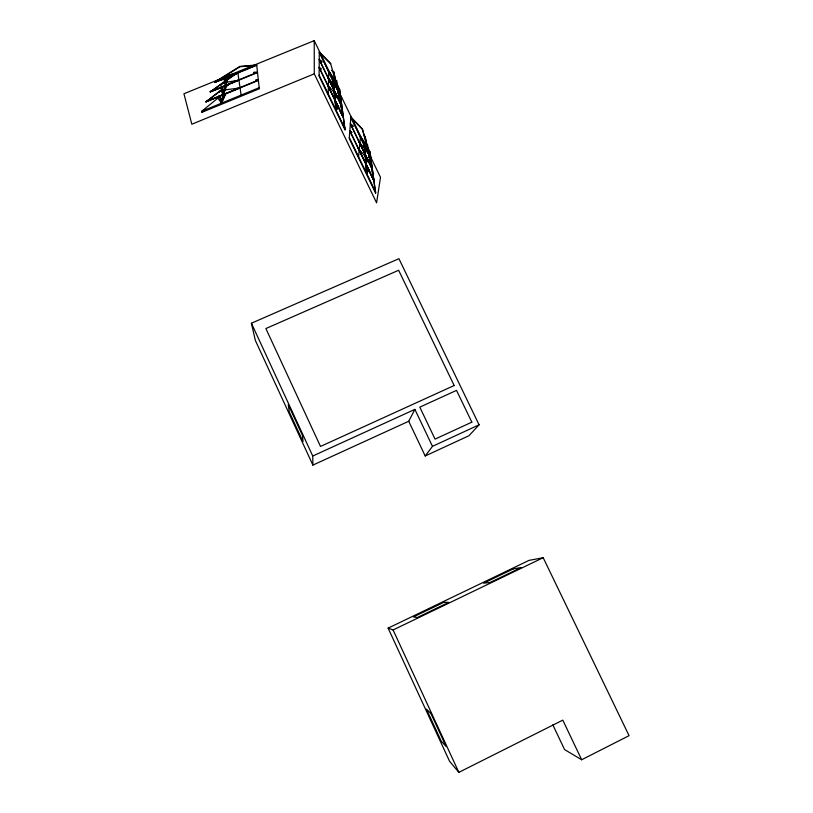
<?xml version="1.0" encoding="UTF-8"?>
<svg xmlns="http://www.w3.org/2000/svg" width="813" height="813" viewBox="0 0 813 813"><rect width="100%" height="100%" fill="white"/><g stroke="black" fill="none" stroke-linecap="round" stroke-linejoin="round"><path stroke-width="1.22" d="M319.285 51.951L338.238 91.402L330.678 63.678L319.285 51.951L319.113 76.209L345.047 129.867L339.57 89.196L336.897 83.678M335.688 82.743L338.238 91.402L327.812 69.898L335.027 79.806L335.688 82.743L333.696 89.206L333.777 83.505M328.208 93.912L328.767 71.859M330.678 63.678L319.285 52.306L338.238 91.402M333.747 71.91L340.617 103.84L333.747 71.91L331.928 70.335M334.753 79.196L336.684 81.005L334.743 79.532M339.57 89.196L345.047 129.867M367.801 147.387L369.976 151.858L375.596 193.047L349.265 138.586L350.85 117.052L362.364 128.942L370.078 157.061L366.795 145.283L359.488 135.232L364.183 145.049L365.027 153.891L365.423 146.706M321.115 69.166L319.174 67.682L342.883 116.686L319.174 67.347L321.125 68.831M333.676 89.166L334.519 83.312L333.696 89.206L334.133 83.058L333.676 89.166L333.025 80.639M335.312 95.131L334.946 99.938L336.785 95.771M358.563 156.696L360.454 137.224M364.183 145.049L370.078 157.061L362.364 128.942M226.37 77.682L224.571 78.993L225.577 85.263L226.37 77.682L228.179 77.52L237.874 72.997L241.115 95.111M366.246 160.395L365.86 163.809L368.259 159.419M367.496 144.511L373.899 180.771L349.844 130.73L351.816 132.224M375.596 193.047L369.976 151.858M338.716 106.097L336.216 110.477L337.07 103.82L327.466 84.826L334.854 93.21M334.651 98.83L336.186 110.416L336.653 106.818M372.059 168.748L368.756 153.748L358.889 141.574L372.059 168.748L365.027 136.34L372.059 168.748L350.342 123.932L353.096 126.32M220.984 85.304L223.138 82.875L238.931 80.162L224.622 86.015L223.494 94.349L221.288 86.432M335.159 100.721L336.186 110.416L337.07 103.82L342.883 116.686L339.783 98.81L337.314 96.005M367.415 148.139L365.047 153.931L365.85 148.474L365.027 153.891L364.783 146.137M365.708 156.919L358.238 148.423L365.474 162.509L366.663 173.443L367.222 170.008M369.448 157.194L366.927 157.874L365.88 163.86L364.864 153.616M366.927 157.874L365.86 163.809L365.464 155.141M217.894 98.129L221.471 103.17L223.057 94.877L220.973 90.456L240.059 87.906L205.974 101.869L221.868 89.4M219.063 95.406L221.4 103.2L223.057 94.877M365.047 153.931L366.795 145.283L365.027 153.891M369.417 169.521L366.693 173.515L367.923 167.58L365.474 162.509M366.053 164.561L366.663 173.443L367.923 167.58L373.899 180.771L370.687 162.59M225.719 84.481L223.494 94.349L222.305 87.377L224.622 86.015M221.471 103.17L221.288 98.546L221.4 103.2L225.557 93.993L221.471 103.17L220.211 96.188L221.471 103.17L222.518 98.647M223.971 78.841L225.526 85.284L225.475 78.15L225.577 85.263L227.467 77.276M367.161 159.368L365.88 163.86L367.141 159.338M336.216 110.477L337.639 105.812L336.186 110.416M225.577 85.263L228.179 77.52M366.693 173.515L368.289 169.145M366.663 173.443L368.269 169.104M226.797 85.548L223.494 94.349L222.305 87.377L210.262 91.879L224.49 81.554M408.726 421.266L414.884 409.386L432.475 446.347L425.199 455.971L408.726 421.266L312.893 465.107L255.343 340.403L251.41 323.239L398.919 258.686L479.081 424.823L468.959 435.727L425.199 455.971M224.297 77.103L225.465 75.761L237.874 72.997L229.998 75.436M219.256 92.276L220.973 90.456M225.526 85.284L224.571 78.993L214.764 82.052L239.876 66.402L256.695 64.959L259.296 88.759L201.97 112.296L201.736 111.269L222.244 94.593M201.97 112.296L205.872 109.125M225.862 86.361L228.849 84.085M255.882 80.263L258.382 80.406L205.974 101.869L221.929 89.725M225.912 86.686L228.91 84.41M227.559 79.41L236.746 72.987M253.829 72.57L257.528 72.56L210.262 91.879L224.551 81.889M226.593 80.467L237.823 72.611M205.974 101.869L212.193 97.519M214.835 82.387L239.926 66.757L256.735 65.304L214.835 82.387L220.384 79.501M210.262 91.879L214.551 89.247M581.661 759.759L629.059 735.663L543.186 557.698L528.907 560.421L388.126 628.134L449.569 761.283L458.857 772.35L562.799 720.135L581.661 759.759L564.568 749.576L552.84 724.881M388.126 628.134L393.086 629.963L543.186 557.698M432.475 446.347L479.081 424.823M312.893 465.107L312.741 456.012L414.884 409.386M201.736 111.269L259.174 87.692M314.285 73.841L191.827 124.226L183.941 93.749L314.225 40.65L380.504 177.346L376.582 202.823L314.285 73.841L314.225 40.65M210.201 91.544L257.487 72.225L253.788 72.235M205.902 101.554L258.351 80.07L255.841 79.928M214.764 82.052L256.695 64.959M234.225 81.29L238.931 80.162M236.441 88.566L240.059 87.906M351.785 132.519L349.824 131.025L373.899 180.771M321.958 61.707L319.235 59.349L340.627 103.515M321.948 62.052L319.235 59.695L340.617 103.84L337.395 89.074L327.649 77.072L340.617 103.84M331.917 70.68L333.737 72.245M353.116 126.005L350.373 123.627L372.09 168.474M362.334 129.257L350.83 117.367L370.078 157.061M358.238 148.423L360.657 151.289M327.466 84.826L329.875 87.682M358.889 141.574L360.393 143.555M327.649 77.072L329.885 80.04M359.488 135.232L362.192 139.267M327.812 69.898L331.176 74.948M367.689 148.332L369.854 152.803M350.85 117.052L370.118 156.777M319.113 75.111L345.119 128.881M349.336 137.621L375.728 192.183M251.41 323.239L312.741 456.012M393.086 629.963L458.857 772.35M336.704 80.68L342.883 116.686M332.497 79.684L334.946 99.938L336.054 95.141L334.946 99.938L334.123 90.436M335.627 93.251L334.976 99.999L335.627 93.251M443.735 602.352L413.431 616.935L417.293 617.545L448.766 602.392L443.735 602.352M513.41 568.826L483.613 583.165L490.178 582.464L521.113 567.576L513.41 568.826M471.835 422.16L435.046 439.122L419.803 407.14L456.52 390.382L471.835 422.16M454.172 385.514L320.505 446.439L265.881 328.554L398.644 270.262L454.172 385.514M430.91 713.468L426.479 709.17L441.164 740.999L446.195 746.578L430.91 713.468M302.527 435.514L288.259 404.62L289.265 411.896L303.005 441.672L302.527 435.514M223.494 94.349L223.351 89.755L223.433 94.369"/></g></svg>
